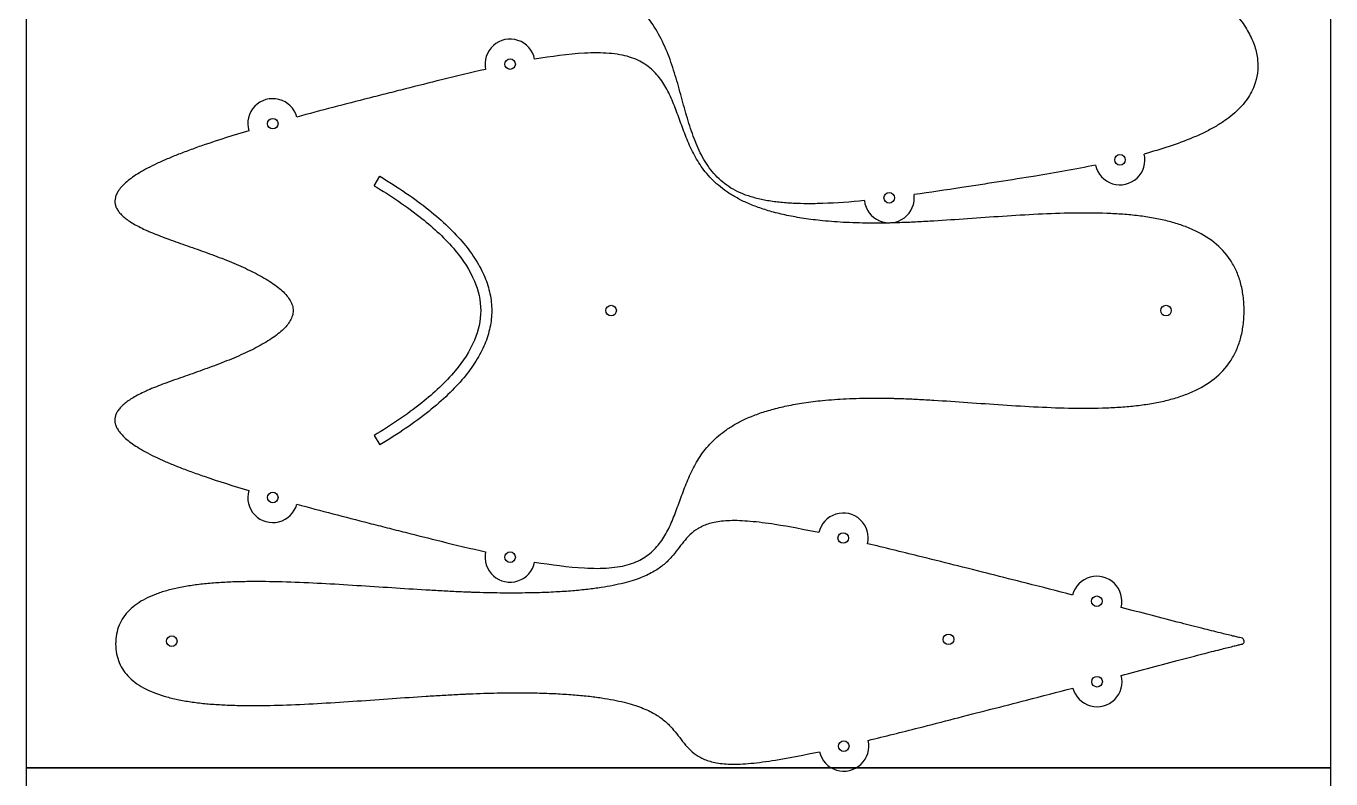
# Model space of a CAD drawing. Header units: inches. Extents: x 132 to 1257, y -131 to 658.
# Drawn here: x 406.9 to 466.9, y 257.7 to 292.3 of the extents above; entities that cross this region are included whole.
import ezdxf

# ---------------------------------------------------------------- set-up
doc = ezdxf.new("R2010")
doc.units = ezdxf.units.IN
doc.header["$MEASUREMENT"] = 0
doc.layers.add('Default', color=7, linetype='Continuous', true_color=0x000000)

msp = doc.modelspace()

# ---------------------------------------------------------------- linework, layer by layer
for p, q in [((422.947, 284.931), (423.208, 285.367)), ((422.947, 273.444), (423.208, 273.009))]:
    msp.add_line(p, q)
for centre in [(429.201, 290.523), (418.288, 287.781), (457.246, 286.119), (446.637, 284.373), (433.847, 279.188), (459.363, 279.188), (418.288, 270.594), (444.522, 268.731), (429.201, 267.852), (456.183, 265.826), (413.645, 263.988), (449.361, 264.072), (456.193, 262.125), (444.546, 259.161)]:
    msp.add_circle(centre, 0.243)
for centre, radius, start, end in [((429.201, 290.523), 1.15, 11.38058, 192.19128), ((418.288, 287.781), 1.15, 15.5263, 196.16203), ((457.246, 286.119), 1.15, 192.22654, 13.47221), ((446.637, 284.373), 1.15, 186.41056, 7.45588), ((418.288, 270.594), 1.15, 163.83887, 344.47369), ((444.522, 268.731), 1.15, 346.91413, 167.47002), ((429.201, 267.852), 1.15, 167.80874, 348.62341), ((456.183, 265.826), 1.15, 345.50362, 165.59711), ((462.796, 263.988), 0.159, 302.37847, 58.95511), ((456.193, 262.125), 1.15, 194.68999, 14.78325), ((444.546, 259.161), 1.15, 192.81835, 13.37303)]:
    msp.add_arc(centre, radius, start, end)
for points, knots in [([(445.495, 284.244), (444.856, 284.183), (444.219, 284.134), (443.347, 284.105), (443.115, 284.101), (442.661, 284.103), (442.44, 284.108), (442.003, 284.13), (441.786, 284.146), (441.369, 284.191), (441.167, 284.219), (440.781, 284.29), (440.594, 284.331), (440.241, 284.429), (440.072, 284.485), (439.753, 284.612), (439.605, 284.683), (439.323, 284.843), (439.192, 284.929), (438.826, 285.211), (438.615, 285.427), (438.243, 285.91), (438.085, 286.172), (437.808, 286.728), (437.688, 287.025), (437.473, 287.634), (437.376, 287.954), (437.193, 288.595), (437.104, 288.928), (436.922, 289.584), (436.828, 289.914), (436.67, 290.405), (436.615, 290.567), (436.497, 290.889), (436.435, 291.048), (436.095, 291.846), (435.754, 292.435), (435.044, 293.242), (434.773, 293.492), (434.318, 293.839), (434.153, 293.952), (433.801, 294.17), (433.614, 294.272), (433.216, 294.47), (433.005, 294.563), (432.557, 294.739), (432.32, 294.82), (431.819, 294.973), (431.554, 295.042), (430.996, 295.17), (430.702, 295.226), (430.039, 295.334), (429.668, 295.381), (428.886, 295.457), (428.473, 295.485), (427.837, 295.511), (427.614, 295.517), (427.333, 295.522), (427.275, 295.523), (427.159, 295.524), (427.101, 295.524), (426.924, 295.525), (426.805, 295.525), (426.441, 295.523), (426.196, 295.519), (425.697, 295.507), (425.443, 295.5), (424.927, 295.482), (424.665, 295.472), (424.136, 295.449), (423.868, 295.437), (423.054, 295.4), (422.507, 295.374), (421.407, 295.329), (420.854, 295.309), (419.757, 295.284), (419.208, 295.279), (418.138, 295.294), (417.606, 295.314), (416.828, 295.37), (416.575, 295.393), (416.078, 295.448), (415.835, 295.481), (415.358, 295.558), (415.125, 295.601), (414.671, 295.702), (414.45, 295.758), (414.022, 295.884), (413.815, 295.954), (413.416, 296.109), (413.224, 296.193), (412.681, 296.468), (412.346, 296.685), (411.749, 297.203), (411.497, 297.496), (411.184, 297.997), (411.092, 298.175), (410.931, 298.552), (410.864, 298.752), (410.753, 299.173), (410.713, 299.395), (410.656, 299.862), (410.643, 300.107), (410.643, 300.352), (410.643, 300.597), (410.656, 300.843), (410.713, 301.31), (410.753, 301.532), (410.864, 301.953), (410.931, 302.152), (411.092, 302.53), (411.184, 302.708), (411.497, 303.209), (411.75, 303.502), (412.346, 304.02), (412.682, 304.237), (413.224, 304.512), (413.417, 304.596), (413.816, 304.751), (414.023, 304.821), (414.451, 304.947), (414.672, 305.003), (415.126, 305.104), (415.359, 305.147), (415.836, 305.224), (416.08, 305.256), (416.577, 305.312), (416.83, 305.335), (417.608, 305.391), (418.139, 305.41), (419.21, 305.425), (419.76, 305.42), (420.857, 305.396), (421.409, 305.376), (422.509, 305.33), (423.056, 305.304), (423.871, 305.267), (424.139, 305.255), (424.668, 305.233), (424.929, 305.223), (425.445, 305.205), (425.7, 305.197), (426.199, 305.186), (426.444, 305.182), (426.808, 305.18), (426.927, 305.18), (427.104, 305.18), (427.162, 305.181), (427.278, 305.182), (427.336, 305.183), (427.617, 305.187), (427.84, 305.194), (428.476, 305.22), (428.889, 305.248), (429.671, 305.324), (430.042, 305.371), (430.705, 305.479), (430.999, 305.536), (431.556, 305.663), (431.821, 305.733), (432.322, 305.885), (432.559, 305.967), (433.006, 306.142), (433.217, 306.235), (433.615, 306.433), (433.802, 306.536), (434.154, 306.753), (434.318, 306.866), (434.774, 307.213), (435.044, 307.463), (435.754, 308.27), (436.095, 308.859), (436.435, 309.657), (436.497, 309.816), (436.615, 310.138), (436.67, 310.3), (436.828, 310.79), (436.922, 311.12), (437.103, 311.776), (437.193, 312.11), (437.376, 312.75), (437.473, 313.07), (437.688, 313.679), (437.807, 313.976), (438.085, 314.532), (438.242, 314.794), (438.615, 315.277), (438.825, 315.493), (439.191, 315.775), (439.322, 315.861), (439.603, 316.021), (439.752, 316.092), (440.07, 316.219), (440.239, 316.275), (440.592, 316.373), (440.779, 316.414), (441.165, 316.485), (441.367, 316.513), (441.784, 316.558), (442.001, 316.575), (442.437, 316.596), (442.658, 316.602), (443.112, 316.603), (443.344, 316.6), (444.217, 316.571), (444.855, 316.522), (445.495, 316.46)], [20.470084, 20.470084, 20.470084, 20.470084, 23.875008, 23.875008, 25.112976, 25.112976, 26.290649, 26.290649, 27.442927, 27.442927, 28.523872, 28.523872, 29.533369, 29.533369, 30.474449, 30.474449, 31.359844, 31.359844, 32.195861, 32.195861, 33.816384, 33.816384, 35.443695, 35.443695, 37.134021, 37.134021, 38.893504, 38.893504, 40.698082, 40.698082, 42.534906, 42.534906, 43.452073, 43.452073, 44.366451, 44.366451, 48.090627, 48.090627, 50.066093, 50.066093, 51.129469, 51.129469, 52.265869, 52.265869, 53.489951, 53.489951, 54.819638, 54.819638, 56.271103, 56.271103, 57.860073, 57.860073, 59.840212, 59.840212, 62.036698, 62.036698, 63.223333, 63.223333, 63.529501, 63.529501, 63.839511, 63.839511, 64.470639, 64.470639, 65.774014, 65.774014, 67.125597, 67.125597, 68.517367, 68.517367, 69.941134, 69.941134, 72.851485, 72.851485, 75.790446, 75.790446, 78.682954, 78.682954, 81.477479, 81.477479, 82.826869, 82.826869, 84.133532, 84.133532, 85.393432, 85.393432, 86.601896, 86.601896, 87.760868, 87.760868, 88.873064, 88.873064, 90.98766, 90.98766, 93.053425, 93.053425, 94.111386, 94.111386, 95.223549, 95.223549, 96.415698, 96.415698, 97.712362, 97.712362, 97.712362, 99.008942, 99.008942, 100.201003, 100.201003, 101.313076, 101.313076, 102.370956, 102.370956, 104.436599, 104.436599, 106.551137, 106.551137, 107.663329, 107.663329, 108.822307, 108.822307, 110.030783, 110.030783, 111.290698, 111.290698, 112.597374, 112.597374, 113.946772, 113.946772, 116.741282, 116.741282, 119.633716, 119.633716, 122.57252, 122.57252, 125.482613, 125.482613, 126.906206, 126.906206, 128.297771, 128.297771, 129.649118, 129.649118, 130.95222, 130.95222, 131.583198, 131.583198, 131.893131, 131.893131, 132.199218, 132.199218, 133.385538, 133.385538, 135.581408, 135.581408, 137.560957, 137.560957, 139.148884, 139.148884, 140.599431, 140.599431, 141.928313, 141.928313, 143.151691, 143.151691, 144.287472, 144.287472, 145.350301, 145.350301, 147.324835, 147.324835, 151.04739, 151.04739, 151.961384, 151.961384, 152.878166, 152.878166, 154.714221, 154.714221, 156.518068, 156.518068, 158.276856, 158.276856, 159.966539, 159.966539, 161.593214, 161.593214, 163.213001, 163.213001, 164.048567, 164.048567, 164.933463, 164.933463, 165.873934, 165.873934, 166.882762, 166.882762, 167.962988, 167.962988, 169.114509, 169.114509, 170.291528, 170.291528, 171.528833, 171.528833, 174.938648, 174.938648, 174.938648, 174.938648]), ([(458.363, 314.318), (459.131, 314.095), (459.878, 313.866), (460.78, 313.488), (460.959, 313.408), (461.299, 313.242), (461.462, 313.157), (461.696, 313.022), (461.771, 312.977), (461.881, 312.908), (461.916, 312.885), (461.986, 312.838), (462.021, 312.815), (462.186, 312.7), (462.314, 312.603), (462.55, 312.403), (462.659, 312.301), (462.859, 312.091), (462.95, 311.984), (463.191, 311.662), (463.322, 311.436), (463.568, 310.808), (463.62, 310.408), (463.555, 309.785), (463.508, 309.576), (463.368, 309.151), (463.272, 308.937), (463.036, 308.506), (462.892, 308.29), (462.651, 307.972), (462.562, 307.863), (462.372, 307.645), (462.271, 307.536), (462.113, 307.374), (462.058, 307.319), (461.974, 307.238), (461.945, 307.211), (461.887, 307.156), (461.858, 307.129), (461.706, 306.989), (461.582, 306.88), (461.323, 306.661), (461.189, 306.552), (460.913, 306.332), (460.771, 306.222), (460.481, 306), (460.334, 305.889), (460.034, 305.666), (459.882, 305.554), (459.422, 305.216), (459.113, 304.989), (458.502, 304.532), (458.198, 304.299), (457.615, 303.832), (457.331, 303.593), (456.93, 303.228), (456.802, 303.107), (456.557, 302.864), (456.44, 302.741), (456.219, 302.495), (456.115, 302.372), (455.922, 302.124), (455.832, 301.999), (455.67, 301.749), (455.596, 301.623), (455.469, 301.371), (455.414, 301.244), (455.282, 300.869), (455.231, 300.614), (455.231, 300.091), (455.282, 299.836), (455.413, 299.461), (455.468, 299.334), (455.596, 299.082), (455.669, 298.956), (455.831, 298.706), (455.921, 298.581), (456.115, 298.333), (456.219, 298.21), (456.44, 297.964), (456.557, 297.842), (456.801, 297.598), (456.929, 297.478), (457.33, 297.112), (457.614, 296.874), (458.196, 296.407), (458.501, 296.174), (459.111, 295.717), (459.42, 295.49), (459.88, 295.152), (460.032, 295.04), (460.332, 294.817), (460.479, 294.706), (460.769, 294.485), (460.911, 294.375), (461.187, 294.155), (461.321, 294.045), (461.58, 293.826), (461.704, 293.717), (461.856, 293.578), (461.885, 293.551), (461.943, 293.496), (461.971, 293.469), (462.056, 293.387), (462.111, 293.333), (462.269, 293.171), (462.37, 293.062), (462.56, 292.843), (462.649, 292.735), (462.891, 292.417), (463.035, 292.201), (463.271, 291.77), (463.367, 291.556), (463.507, 291.131), (463.555, 290.922), (463.62, 290.3), (463.568, 289.9), (463.323, 289.272), (463.193, 289.045), (462.953, 288.723), (462.861, 288.616), (462.662, 288.406), (462.552, 288.304), (462.317, 288.104), (462.189, 288.007), (461.917, 287.818), (461.773, 287.727), (461.466, 287.55), (461.303, 287.464), (460.963, 287.298), (460.784, 287.218), (459.881, 286.84), (459.132, 286.61), (458.363, 286.387)], [198.121418, 198.121418, 198.121418, 198.121418, 202.286727, 202.286727, 203.327809, 203.327809, 204.302111, 204.302111, 204.765866, 204.765866, 204.991718, 204.991718, 205.213663, 205.213663, 206.063558, 206.063558, 206.858351, 206.858351, 207.605351, 207.605351, 208.99399, 208.99399, 211.179676, 211.179676, 212.31818, 212.31818, 213.55816, 213.55816, 214.935147, 214.935147, 215.68524, 215.68524, 216.478522, 216.478522, 216.89182, 216.89182, 217.102761, 217.102761, 217.316598, 217.316598, 218.199979, 218.199979, 219.12368, 219.12368, 220.081668, 220.081668, 221.067187, 221.067187, 222.073012, 222.073012, 224.115392, 224.115392, 226.140432, 226.140432, 228.093761, 228.093761, 229.031971, 229.031971, 229.933902, 229.933902, 230.795226, 230.795226, 231.61095, 231.61095, 232.383043, 232.383043, 233.114848, 233.114848, 234.498228, 234.498228, 235.881156, 235.881156, 236.612701, 236.612701, 237.384503, 237.384503, 238.199907, 238.199907, 239.060885, 239.060885, 239.962451, 239.962451, 240.900284, 240.900284, 242.852861, 242.852861, 244.877191, 244.877191, 246.918965, 246.918965, 247.924546, 247.924546, 248.909868, 248.909868, 249.867711, 249.867711, 250.791322, 250.791322, 251.674671, 251.674671, 251.888509, 251.888509, 252.099453, 252.099453, 252.512761, 252.512761, 253.306074, 253.306074, 254.056209, 254.056209, 255.4333, 255.4333, 256.673355, 256.673355, 257.811834, 257.811834, 259.996799, 259.996799, 261.385103, 261.385103, 262.13182, 262.13182, 262.92628, 262.92628, 263.7758, 263.7758, 264.688224, 264.688224, 265.66237, 265.66237, 266.703334, 266.703334, 270.876937, 270.876937, 270.876937, 270.876937]), ([(430.328, 267.625), (431.099, 267.508), (431.857, 267.395), (432.819, 267.343), (433.017, 267.337), (433.396, 267.339), (433.578, 267.346), (433.924, 267.373), (434.09, 267.393), (434.402, 267.448), (434.548, 267.482), (434.824, 267.567), (434.952, 267.616), (435.306, 267.782), (435.513, 267.917), (435.883, 268.244), (436.037, 268.425), (436.312, 268.821), (436.429, 269.034), (436.641, 269.479), (436.736, 269.714), (436.915, 270.187), (437.003, 270.436), (437.181, 270.924), (437.274, 271.17), (437.429, 271.534), (437.483, 271.655), (437.598, 271.895), (437.659, 272.013), (437.858, 272.368), (438.008, 272.593), (438.36, 273.033), (438.56, 273.239), (438.901, 273.528), (439.025, 273.623), (439.291, 273.807), (439.433, 273.895), (439.737, 274.066), (439.898, 274.147), (440.244, 274.303), (440.427, 274.376), (440.817, 274.516), (441.024, 274.581), (441.463, 274.703), (441.695, 274.759), (442.187, 274.862), (442.446, 274.909), (442.993, 274.992), (443.281, 275.027), (443.932, 275.092), (444.295, 275.118), (445.062, 275.156), (445.467, 275.165), (446.09, 275.168), (446.309, 275.166), (446.584, 275.161), (446.641, 275.16), (446.755, 275.157), (446.812, 275.156), (446.985, 275.151), (447.102, 275.147), (447.459, 275.134), (447.699, 275.124), (448.189, 275.099), (448.438, 275.085), (449.206, 275.039), (449.726, 275.003), (450.781, 274.929), (451.317, 274.891), (452.394, 274.82), (452.939, 274.786), (454.013, 274.733), (454.552, 274.713), (455.601, 274.696), (456.123, 274.699), (456.886, 274.728), (457.134, 274.741), (457.621, 274.778), (457.86, 274.801), (458.328, 274.858), (458.556, 274.892), (459.001, 274.971), (459.218, 275.017), (459.637, 275.121), (459.841, 275.18), (460.232, 275.312), (460.42, 275.385), (460.95, 275.625), (461.28, 275.817), (461.864, 276.284), (462.113, 276.549), (462.421, 277.01), (462.511, 277.173), (462.669, 277.521), (462.735, 277.705), (462.843, 278.095), (462.883, 278.3), (462.939, 278.733), (462.952, 278.96), (462.952, 279.188), (462.952, 279.415), (462.939, 279.642), (462.883, 280.075), (462.843, 280.28), (462.735, 280.67), (462.669, 280.854), (462.511, 281.202), (462.421, 281.365), (462.113, 281.827), (461.864, 282.092), (461.279, 282.559), (460.949, 282.751), (460.419, 282.99), (460.231, 283.063), (459.84, 283.195), (459.636, 283.254), (459.217, 283.359), (459, 283.404), (458.555, 283.484), (458.326, 283.517), (457.858, 283.574), (457.62, 283.597), (457.132, 283.634), (456.884, 283.647), (456.121, 283.677), (455.6, 283.679), (454.55, 283.662), (454.011, 283.642), (452.937, 283.589), (452.391, 283.555), (451.315, 283.484), (450.778, 283.446), (449.724, 283.372), (449.203, 283.336), (448.436, 283.29), (448.186, 283.276), (447.697, 283.251), (447.456, 283.241), (447.099, 283.228), (446.983, 283.224), (446.809, 283.219), (446.752, 283.218), (446.638, 283.215), (446.582, 283.214), (446.306, 283.209), (446.088, 283.208), (445.464, 283.21), (445.059, 283.219), (444.292, 283.257), (443.929, 283.283), (443.279, 283.348), (442.991, 283.384), (442.444, 283.467), (442.185, 283.513), (441.693, 283.617), (441.462, 283.672), (441.023, 283.795), (440.816, 283.86), (440.426, 284), (440.243, 284.073), (439.897, 284.229), (439.736, 284.31), (439.432, 284.481), (439.29, 284.569), (439.024, 284.753), (438.901, 284.847), (438.56, 285.137), (438.36, 285.342), (438.007, 285.782), (437.858, 286.008), (437.659, 286.362), (437.598, 286.48), (437.483, 286.72), (437.429, 286.841), (437.274, 287.205), (437.182, 287.451), (437.003, 287.939), (436.915, 288.188), (436.736, 288.661), (436.641, 288.896), (436.429, 289.34), (436.312, 289.554), (436.038, 289.95), (435.883, 290.131), (435.514, 290.457), (435.306, 290.593), (434.953, 290.759), (434.825, 290.807), (434.549, 290.893), (434.403, 290.926), (434.092, 290.982), (433.926, 291.002), (433.58, 291.029), (433.398, 291.036), (433.019, 291.038), (432.821, 291.032), (431.858, 290.981), (431.1, 290.867), (430.328, 290.75)], [21.337342, 21.337342, 21.337342, 21.337342, 25.86095, 25.86095, 27.024377, 27.024377, 28.094974, 28.094974, 29.071677, 29.071677, 29.962213, 29.962213, 30.77301, 30.77301, 32.260053, 32.260053, 33.67371, 33.67371, 35.104563, 35.104563, 36.584308, 36.584308, 38.101893, 38.101893, 39.660469, 39.660469, 40.445242, 40.445242, 41.234722, 41.234722, 42.850267, 42.850267, 44.567839, 44.567839, 45.49247, 45.49247, 46.482904, 46.482904, 47.555118, 47.555118, 48.725326, 48.725326, 50.009599, 50.009599, 51.423651, 51.423651, 52.982756, 52.982756, 54.701765, 54.701765, 56.853028, 56.853028, 59.247783, 59.247783, 60.543482, 60.543482, 60.877972, 60.877972, 61.21672, 61.21672, 61.9065, 61.9065, 63.331446, 63.331446, 64.809526, 64.809526, 67.885859, 67.885859, 71.069526, 71.069526, 74.272082, 74.272082, 77.43257, 77.43257, 80.482127, 80.482127, 81.952401, 81.952401, 83.373619, 83.373619, 84.740774, 84.740774, 86.047994, 86.047994, 87.296706, 87.296706, 88.48906, 88.48906, 90.733312, 90.733312, 92.896068, 92.896068, 93.993834, 93.993834, 95.14388, 95.14388, 96.374531, 96.374531, 97.712362, 97.712362, 97.712362, 99.050467, 99.050467, 100.281358, 100.281358, 101.431623, 101.431623, 102.529603, 102.529603, 104.692825, 104.692825, 106.937636, 106.937636, 108.130316, 108.130316, 109.379379, 109.379379, 110.686972, 110.686972, 112.054519, 112.054519, 113.47614, 113.47614, 114.946824, 114.946824, 117.997195, 117.997195, 121.158457, 121.158457, 124.361708, 124.361708, 127.545952, 127.545952, 130.622693, 130.622693, 132.10091, 132.10091, 133.525942, 133.525942, 134.215743, 134.215743, 134.554496, 134.554496, 134.888989, 134.888989, 136.184688, 136.184688, 138.579402, 138.579402, 140.730583, 140.730583, 142.448899, 142.448899, 144.007406, 144.007406, 145.420946, 145.420946, 146.704787, 146.704787, 147.874633, 147.874633, 148.946548, 148.946548, 149.936736, 149.936736, 150.861164, 150.861164, 152.578417, 152.578417, 154.193708, 154.193708, 154.983071, 154.983071, 155.76773, 155.76773, 157.32608, 157.32608, 158.843463, 158.843463, 160.323025, 160.323025, 161.753704, 161.753704, 163.167132, 163.167132, 164.653774, 164.653774, 165.464259, 165.464259, 166.354393, 166.354393, 167.330644, 167.330644, 168.400752, 168.400752, 169.563666, 169.563666, 174.092066, 174.092066, 174.092066, 174.092066]), ([(428.078, 290.28), (427.4, 290.127), (426.717, 289.963), (425.488, 289.66), (424.937, 289.521), (424.108, 289.311), (423.83, 289.241), (423.274, 289.1), (422.997, 289.029), (421.609, 288.676), (420.501, 288.39), (419.396, 288.089)], [178.638265, 178.638265, 178.638265, 178.638265, 182.755607, 182.755607, 186.111239, 186.111239, 187.803421, 187.803421, 189.49543, 189.49543, 196.254512, 196.254512, 196.254512, 196.254512]), ([(417.184, 287.461), (416.498, 287.254), (415.815, 287.04), (414.934, 286.736), (414.732, 286.664), (414.339, 286.52), (414.15, 286.449), (413.785, 286.306), (413.611, 286.235), (413.277, 286.092), (413.118, 286.021), (412.817, 285.88), (412.675, 285.81), (412.408, 285.669), (412.283, 285.599), (412.052, 285.459), (411.945, 285.39), (411.749, 285.252), (411.659, 285.183), (411.499, 285.047), (411.426, 284.98), (411.301, 284.846), (411.246, 284.779), (411.164, 284.658), (411.132, 284.605), (411.082, 284.498), (411.063, 284.445), (411.024, 284.288), (411.02, 284.185), (411.052, 284.029), (411.069, 283.978), (411.114, 283.877), (411.143, 283.827), (411.211, 283.727), (411.252, 283.677), (411.344, 283.579), (411.396, 283.53), (411.511, 283.432), (411.575, 283.383), (411.714, 283.286), (411.79, 283.238), (411.952, 283.141), (412.04, 283.093), (412.226, 282.997), (412.325, 282.949), (412.478, 282.879), (412.532, 282.855), (412.614, 282.819), (412.642, 282.807), (412.699, 282.783), (412.728, 282.771), (412.878, 282.709), (413, 282.661), (413.253, 282.565), (413.385, 282.516), (413.655, 282.418), (413.794, 282.368), (414.078, 282.268), (414.223, 282.217), (414.517, 282.114), (414.665, 282.062), (415.117, 281.901), (415.419, 281.792), (416.017, 281.565), (416.316, 281.446), (416.75, 281.26), (416.891, 281.198), (417.166, 281.07), (417.3, 281.006), (417.559, 280.874), (417.685, 280.807), (417.924, 280.67), (418.039, 280.602), (418.255, 280.461), (418.358, 280.39), (418.547, 280.247), (418.636, 280.174), (418.794, 280.027), (418.867, 279.953), (418.991, 279.803), (419.046, 279.727), (419.133, 279.575), (419.168, 279.498), (419.214, 279.343), (419.226, 279.266), (419.226, 279.109), (419.214, 279.032), (419.168, 278.877), (419.133, 278.801), (419.046, 278.648), (418.992, 278.572), (418.867, 278.423), (418.795, 278.348), (418.636, 278.202), (418.547, 278.129), (418.358, 277.985), (418.256, 277.914), (418.04, 277.774), (417.925, 277.705), (417.685, 277.569), (417.56, 277.502), (417.301, 277.37), (417.167, 277.305), (416.892, 277.178), (416.751, 277.115), (416.317, 276.929), (416.019, 276.811), (415.421, 276.584), (415.119, 276.474), (414.667, 276.314), (414.519, 276.262), (414.225, 276.158), (414.08, 276.108), (413.796, 276.007), (413.657, 275.958), (413.387, 275.86), (413.256, 275.811), (413.002, 275.715), (412.88, 275.667), (412.73, 275.605), (412.701, 275.593), (412.659, 275.575), (412.644, 275.569), (412.616, 275.557), (412.602, 275.551), (412.534, 275.521), (412.48, 275.497), (412.327, 275.427), (412.228, 275.379), (412.041, 275.283), (411.954, 275.235), (411.791, 275.138), (411.716, 275.09), (411.577, 274.993), (411.513, 274.944), (411.397, 274.847), (411.345, 274.798), (411.253, 274.699), (411.212, 274.649), (411.143, 274.55), (411.115, 274.5), (411.069, 274.398), (411.053, 274.348), (411.02, 274.191), (411.023, 274.088), (411.062, 273.931), (411.082, 273.879), (411.131, 273.772), (411.163, 273.719), (411.245, 273.597), (411.3, 273.531), (411.425, 273.397), (411.497, 273.329), (411.657, 273.193), (411.747, 273.125), (411.942, 272.987), (412.05, 272.918), (412.28, 272.778), (412.405, 272.708), (412.671, 272.567), (412.813, 272.497), (413.114, 272.355), (413.273, 272.285), (413.607, 272.142), (413.782, 272.071), (414.146, 271.928), (414.335, 271.856), (414.727, 271.712), (414.93, 271.641), (415.812, 271.337), (416.496, 271.122), (417.184, 270.914)], [-72.816026, -72.816026, -72.816026, -72.816026, -68.589873, -68.589873, -67.318559, -67.318559, -66.122832, -66.122832, -65.008373, -65.008373, -63.980459, -63.980459, -63.043719, -63.043719, -62.201904, -62.201904, -61.451838, -61.451838, -60.790377, -60.790377, -60.212575, -60.212575, -59.710607, -59.710607, -59.34825, -59.34825, -59.018837, -59.018837, -58.399227, -58.399227, -58.086655, -58.086655, -57.74977, -57.74977, -57.37673, -57.37673, -56.958624, -56.958624, -56.489084, -56.489084, -55.962098, -55.962098, -55.376278, -55.376278, -54.729328, -54.729328, -54.382478, -54.382478, -54.203118, -54.203118, -54.019795, -54.019795, -53.249094, -53.249094, -52.425275, -52.425275, -51.557418, -51.557418, -50.654943, -50.654943, -49.727457, -49.727457, -47.836157, -47.836157, -45.968244, -45.968244, -45.060568, -45.060568, -44.184895, -44.184895, -43.349856, -43.349856, -42.56342, -42.56342, -41.835174, -41.835174, -41.168427, -41.168427, -40.565886, -40.565886, -40.025571, -40.025571, -39.537699, -39.537699, -39.081218, -39.081218, -38.624883, -38.624883, -38.137186, -38.137186, -37.597086, -37.597086, -36.994805, -36.994805, -36.328357, -36.328357, -35.600442, -35.600442, -34.814361, -34.814361, -33.979691, -33.979691, -33.104393, -33.104393, -32.197087, -32.197087, -30.329859, -30.329859, -28.439111, -28.439111, -27.511829, -27.511829, -26.609496, -26.609496, -25.741712, -25.741712, -24.91789, -24.91789, -24.147102, -24.147102, -23.963744, -23.963744, -23.873548, -23.873548, -23.784347, -23.784347, -23.437413, -23.437413, -22.790272, -22.790272, -22.204236, -22.204236, -21.677015, -21.677015, -21.207228, -21.207228, -20.788883, -20.788883, -20.415634, -20.415634, -20.078601, -20.078601, -19.765978, -19.765978, -19.146676, -19.146676, -18.817645, -18.817645, -18.4558, -18.4558, -17.954371, -17.954371, -17.377174, -17.377174, -16.71635, -16.71635, -15.966935, -15.966935, -15.125773, -15.125773, -14.18967, -14.18967, -13.162347, -13.162347, -12.048425, -12.048425, -10.853183, -10.853183, -9.582298, -9.582298, -5.347406, -5.347406, -5.347406, -5.347406]), ([(456.122, 285.875), (455.204, 285.689), (454.283, 285.527), (452.798, 285.283), (452.236, 285.194), (451.391, 285.063), (451.108, 285.019), (450.541, 284.932), (450.258, 284.888), (449.243, 284.733), (448.511, 284.623), (447.777, 284.522)], [274.979418, 274.979418, 274.979418, 274.979418, 279.962579, 279.962579, 282.991769, 282.991769, 284.518154, 284.518154, 286.044737, 286.044737, 289.987569, 289.987569, 289.987569, 289.987569]), ([(422.947, 284.931), (423.709, 284.474), (425.041, 283.584), (426.635, 282.118), (427.614, 280.668), (427.957, 279.188), (427.614, 277.707), (426.635, 276.257), (425.041, 274.791), (423.709, 273.901), (422.947, 273.444)], [0, 0, 0, 0, 1.049184, 1.888498, 2.547012, 3.094922, 3.642833, 4.301347, 5.14066, 6.189845, 6.189845, 6.189845, 6.189845]), ([(419.396, 270.286), (420.499, 269.986), (421.606, 269.7), (422.992, 269.347), (423.27, 269.277), (423.825, 269.136), (424.103, 269.065), (424.932, 268.855), (425.483, 268.716), (426.714, 268.413), (427.399, 268.248), (428.078, 268.095)], [-0.823595, -0.823595, -0.823595, -0.823595, 5.925481, 5.925481, 7.617573, 7.617573, 9.309877, 9.309877, 12.665867, 12.665867, 16.79159, 16.79159, 16.79159, 16.79159]), ([(443.399, 268.98), (442.727, 269.117), (442.055, 269.25), (441.182, 269.385), (440.984, 269.413), (440.605, 269.46), (440.424, 269.48), (440.077, 269.51), (439.912, 269.521), (439.601, 269.533), (439.455, 269.534), (439.18, 269.526), (439.051, 269.517), (438.811, 269.49), (438.699, 269.473), (438.49, 269.429), (438.394, 269.404), (438.133, 269.319), (437.976, 269.249), (437.697, 269.077), (437.58, 268.984), (437.364, 268.778), (437.269, 268.67), (437.088, 268.445), (437, 268.327), (436.82, 268.092), (436.729, 267.976), (436.519, 267.74), (436.406, 267.627), (436.139, 267.401), (435.988, 267.296), (435.737, 267.148), (435.643, 267.099), (435.442, 267.002), (435.335, 266.955), (435.103, 266.864), (434.979, 266.821), (434.714, 266.737), (434.572, 266.697), (434.268, 266.62), (434.107, 266.584), (433.762, 266.515), (433.579, 266.483), (433.189, 266.423), (432.982, 266.395), (432.544, 266.344), (432.312, 266.322), (431.821, 266.281), (431.562, 266.264), (431.015, 266.235), (430.727, 266.223), (430.076, 266.205), (429.714, 266.201), (428.946, 266.2), (428.542, 266.205), (427.918, 266.219), (427.7, 266.226), (427.424, 266.235), (427.368, 266.237), (427.254, 266.242), (427.197, 266.244), (427.023, 266.251), (426.907, 266.256), (426.55, 266.272), (426.309, 266.284), (425.819, 266.31), (425.57, 266.324), (424.802, 266.37), (424.283, 266.403), (423.227, 266.472), (422.691, 266.507), (421.612, 266.575), (421.07, 266.608), (419.994, 266.664), (419.455, 266.688), (418.406, 266.721), (417.885, 266.73), (417.122, 266.727), (416.874, 266.723), (416.387, 266.709), (416.148, 266.698), (415.681, 266.67), (415.452, 266.653), (415.007, 266.609), (414.791, 266.583), (414.372, 266.522), (414.169, 266.487), (413.779, 266.407), (413.59, 266.362), (413.231, 266.261), (413.059, 266.205), (412.735, 266.081), (412.581, 266.013), (412.293, 265.864), (412.159, 265.784), (411.911, 265.609), (411.798, 265.516), (411.493, 265.214), (411.334, 264.986), (411.17, 264.593), (411.13, 264.456), (411.075, 264.166), (411.062, 264.014), (411.063, 263.862), (411.063, 263.71), (411.077, 263.559), (411.133, 263.269), (411.174, 263.133), (411.34, 262.74), (411.5, 262.512), (411.806, 262.212), (411.92, 262.119), (412.169, 261.946), (412.304, 261.866), (412.592, 261.719), (412.746, 261.652), (413.072, 261.53), (413.244, 261.475), (413.603, 261.375), (413.792, 261.331), (414.183, 261.253), (414.386, 261.219), (414.806, 261.16), (415.022, 261.135), (415.467, 261.094), (415.696, 261.078), (416.163, 261.052), (416.402, 261.043), (416.89, 261.031), (417.138, 261.028), (417.901, 261.029), (418.422, 261.041), (419.471, 261.078), (420.011, 261.105), (421.086, 261.167), (421.628, 261.202), (422.706, 261.276), (423.243, 261.314), (424.298, 261.388), (424.817, 261.424), (425.585, 261.473), (425.834, 261.488), (426.324, 261.517), (426.564, 261.53), (426.921, 261.548), (427.038, 261.554), (427.211, 261.562), (427.269, 261.564), (427.382, 261.569), (427.439, 261.571), (427.714, 261.582), (427.933, 261.59), (428.556, 261.608), (428.96, 261.615), (429.728, 261.618), (430.09, 261.615), (430.741, 261.6), (431.029, 261.59), (431.576, 261.563), (431.835, 261.547), (432.326, 261.509), (432.557, 261.488), (432.996, 261.439), (433.203, 261.412), (433.593, 261.354), (433.776, 261.323), (434.121, 261.256), (434.283, 261.221), (434.586, 261.145), (434.728, 261.106), (434.994, 261.023), (435.118, 260.981), (435.35, 260.891), (435.458, 260.845), (435.66, 260.749), (435.753, 260.7), (436.005, 260.554), (436.156, 260.449), (436.425, 260.225), (436.538, 260.113), (436.749, 259.877), (436.841, 259.762), (437.022, 259.528), (437.111, 259.41), (437.293, 259.186), (437.388, 259.078), (437.605, 258.874), (437.723, 258.781), (438.002, 258.611), (438.159, 258.542), (438.42, 258.458), (438.517, 258.433), (438.726, 258.39), (438.838, 258.374), (439.078, 258.348), (439.207, 258.34), (439.481, 258.333), (439.628, 258.335), (439.938, 258.348), (440.104, 258.36), (440.449, 258.391), (440.631, 258.412), (441.01, 258.461), (441.207, 258.49), (442.08, 258.63), (442.752, 258.766), (443.425, 258.906)], [24.857342, 24.857342, 24.857342, 24.857342, 29.158688, 29.158688, 30.41225, 30.41225, 31.561069, 31.561069, 32.595924, 32.595924, 33.516778, 33.516778, 34.323307, 34.323307, 35.032923, 35.032923, 35.663766, 35.663766, 36.755061, 36.755061, 37.714443, 37.714443, 38.624588, 38.624588, 39.527778, 39.527778, 40.483933, 40.483933, 41.512699, 41.512699, 42.68076, 42.68076, 43.345317, 43.345317, 44.083156, 44.083156, 44.908191, 44.908191, 45.834319, 45.834319, 46.875239, 46.875239, 48.044389, 48.044389, 49.354943, 49.354943, 50.819838, 50.819838, 52.451833, 52.451833, 54.263559, 54.263559, 56.543259, 56.543259, 59.086711, 59.086711, 60.462921, 60.462921, 60.818246, 60.818246, 61.178095, 61.178095, 61.910814, 61.910814, 63.424249, 63.424249, 64.993802, 64.993802, 68.263312, 68.263312, 71.642871, 71.642871, 75.055692, 75.055692, 78.413172, 78.413172, 81.652586, 81.652586, 83.211303, 83.211303, 84.714298, 84.714298, 86.153912, 86.153912, 87.523384, 87.523384, 88.814374, 88.814374, 90.025513, 90.025513, 91.155448, 91.155448, 92.206305, 92.206305, 93.185012, 93.185012, 94.104797, 94.104797, 95.870553, 95.870553, 96.762228, 96.762228, 97.712362, 97.712362, 97.712362, 98.73164, 98.73164, 99.688202, 99.688202, 101.582487, 101.582487, 102.569253, 102.569253, 103.619253, 103.619253, 104.746674, 104.746674, 105.958947, 105.958947, 107.258348, 107.258348, 108.64342, 108.64342, 110.11269, 110.11269, 111.65721, 111.65721, 113.269718, 113.269718, 114.941997, 114.941997, 118.41737, 118.41737, 122.019323, 122.019323, 125.680548, 125.680548, 129.30596, 129.30596, 132.813158, 132.813158, 134.496745, 134.496745, 136.120082, 136.120082, 136.905986, 136.905986, 137.291949, 137.291949, 137.673057, 137.673057, 139.149113, 139.149113, 141.877046, 141.877046, 144.322033, 144.322033, 146.264394, 146.264394, 148.014088, 148.014088, 149.584656, 149.584656, 150.989771, 150.989771, 152.243305, 152.243305, 153.359377, 153.359377, 154.352394, 154.352394, 155.237043, 155.237043, 156.028217, 156.028217, 156.740833, 156.740833, 157.993411, 157.993411, 159.096651, 159.096651, 160.122032, 160.122032, 161.090602, 161.090602, 162.066623, 162.066623, 163.095376, 163.095376, 164.265458, 164.265458, 164.941779, 164.941779, 165.702513, 165.702513, 166.567103, 166.567103, 167.55423, 167.55423, 168.663593, 168.663593, 169.89517, 169.89517, 171.239074, 171.239074, 175.858108, 175.858108, 175.858108, 175.858108]), ([(455.07, 266.112), (454.362, 266.293), (453.654, 266.474), (452.395, 266.792), (451.844, 266.931), (450.891, 267.171), (450.026, 267.388), (449.073, 267.628), (448.521, 267.766), (447.194, 268.096), (446.419, 268.286), (445.641, 268.471)], [274.267235, 274.267235, 274.267235, 274.267235, 278.858713, 278.858713, 282.431728, 282.431728, 285.036059, 285.036059, 288.610762, 288.610762, 293.630795, 293.630795, 293.630795, 293.630795]), ([(462.878, 264.124), (462.847, 264.131), (462.763, 264.151), (462.71, 264.164), (462.585, 264.193), (462.513, 264.21), (462.246, 264.274), (462.051, 264.322), (461.588, 264.436), (461.322, 264.503), (460.722, 264.655), (460.389, 264.74), (459.135, 265.062), (458.216, 265.301), (457.296, 265.538)], [256.81519, 256.81519, 256.81519, 256.81519, 257.518589, 257.864776, 257.864776, 258.325382, 258.325382, 259.591051, 259.591051, 261.316806, 261.316806, 263.481115, 263.481115, 269.45013, 269.45013, 269.45013, 269.45013]), ([(457.304, 262.418), (458.221, 262.659), (459.138, 262.903), (460.389, 263.231), (460.722, 263.318), (461.322, 263.473), (461.588, 263.541), (462.05, 263.657), (462.245, 263.706), (462.513, 263.772), (462.584, 263.789), (462.709, 263.819), (462.763, 263.832), (462.816, 263.845)], [206.927277, 206.927277, 206.927277, 206.927277, 213.320682, 213.320682, 215.643483, 215.643483, 217.496177, 217.496177, 218.855505, 218.855505, 219.350477, 219.350477, 219.722747, 219.722747, 219.722747, 219.722747]), ([(445.664, 259.427), (446.439, 259.615), (447.212, 259.809), (448.536, 260.146), (449.087, 260.286), (450.033, 260.529), (450.908, 260.754), (451.854, 260.997), (452.404, 261.138), (453.664, 261.464), (454.372, 261.648), (455.081, 261.833)], [181.029402, 181.029402, 181.029402, 181.029402, 186.404148, 186.404148, 190.237803, 190.237803, 192.992025, 192.992025, 196.82422, 196.82422, 201.76036, 201.76036, 201.76036, 201.76036])]:
    msp.add_open_spline(points, degree=3, knots=knots)
for points in [[(423.208, 285.367), (433.505, 279.188), (423.208, 273.009)], [(462.816, 263.845), (462.847, 263.852), (462.878, 263.86)]]:
    msp.add_open_spline(points, degree=2)
at = {"layer": 'Default'}
for points in [[(406.946, 258.162), (466.946, 258.162), (466.946, 358.162), (406.946, 358.162)], [(406.946, 158.162), (466.946, 158.162), (466.946, 258.162), (406.946, 258.162)]]:
    msp.add_lwpolyline(points, close=True, dxfattribs=at)

doc.saveas('drawing.dxf')
